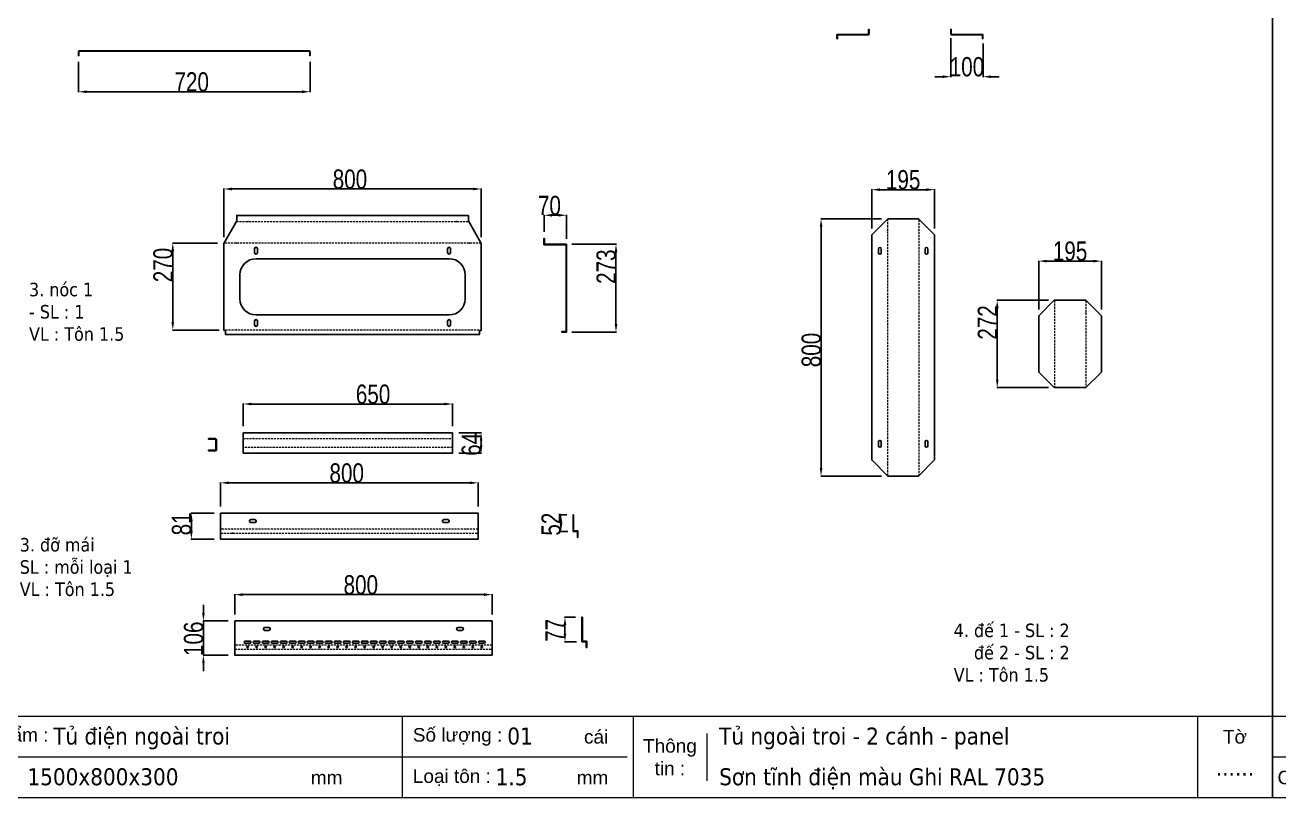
# Model space of a CAD drawing. Header units: inches. Extents: x 21 to 136330, y 8 to 58290.
# Drawn here: x 35459 to 39356, y 11482 to 13886 of the extents above; entities that cross this region are included whole.
import ezdxf
from ezdxf.enums import TextEntityAlignment as Align

# ---------------------------------------------------------------- set-up
doc = ezdxf.new("R2010")
doc.units = ezdxf.units.IN
doc.header["$MEASUREMENT"] = 0
doc.linetypes.add('HIDDEN', pattern=[9.525, 6.35, -3.175])
doc.layers.add('0 TĂNG CỨNG', color=7, linetype='Continuous', lineweight=15)
doc.layers.add('@.0.DM. NÉT ĐỨT', color=8, linetype='HIDDEN', lineweight=9)
doc.layers.add('@.0.DM. NÉT CHÍNH', color=7, linetype='Continuous')
doc.layers.add('@.DM. KÍCH THƯỚC', color=8, linetype='Continuous', transparency=0.2)
doc.layers.add('@.DM. KÍCH THƯỚC @ 1', color=8, linetype='Continuous', transparency=0.2)
doc.styles.add('ARIAL', font='arial.ttf')
doc.styles.add('Note Text (ISO)', font='tahoma.ttf')
doc.styles.add('roman', font='roman.shx', dxfattribs={"width": 0.8})
doc.styles.add('Tahoma (Input Text)', font='tahoma.ttf')
doc.dimstyles.new('Kích thước Duy Mạnh', dxfattribs={"dimtxt": 30, "dimasz": 25, "dimexe": 1.25, "dimexo": 20, "dimtad": 1, "dimdec": 1, "dimtxsty": 'roman', "dimcen": 2.5, "dimclrd": 8, "dimclre": 8, "dimclrt": 2, "dimadec": 0, "dimazin": 0, "dimtfac": 1, "dimtdec": 1, "dimtix": 1, "dimtmove": 0, "dimatfit": 3, "dimfxl": 1, "dimtfillclr": 1, "dimarcsym": 0})

# ---------------------------------------------------------------- blocks, each defined once
blk = doc.blocks.new('*D1235')
at = {"layer": '@.DM. KÍCH THƯỚC', "color": 8, "lineweight": -2, "transparency": 16777216}
for p, q in [((38121, 13283.6), (37931.7, 13283.6)), ((38121, 12483.6), (37931.7, 12483.6))]:
    blk.add_line(p, q, dxfattribs=at)
at = {"layer": '@.DM. KÍCH THƯỚC', "lineweight": -2, "transparency": 16777216}
blk.add_line((37932.9, 12508.6), (37932.9, 13258.6), dxfattribs=at)
at = {"layer": '@.DM. KÍCH THƯỚC', "transparency": 16777216}
for points in [[(37928.8, 13258.6), (37937.1, 13258.6), (37932.9, 13283.6)], [(37928.8, 12508.6), (37937.1, 12508.6), (37932.9, 12483.6)]]:
    blk.add_solid(points, dxfattribs=at)
at = {"layer": 'Defpoints', "color": 0, "transparency": 16777216}
for p in [(37932.9, 13283.6), (38141, 13283.6), (38141, 12483.6)]:
    blk.add_point(p, dxfattribs=at)
at = {"layer": '@.DM. KÍCH THƯỚC', "color": 2, "transparency": 16777216, "insert": (37872.3, 12821.9), "char_height": 60, "attachment_point": 1, "rotation": 90, "style": 'roman'}
blk.add_mtext('800', dxfattribs=at)
blk = doc.blocks.new('*D1243')
at = {"layer": '@.DM. KÍCH THƯỚC', "color": 8, "lineweight": -2, "transparency": 16777216}
for p, q in [((35625, 13771.4), (35625, 13677.5)), ((36345, 13771.4), (36345, 13677.5))]:
    blk.add_line(p, q, dxfattribs=at)
at = {"layer": '@.DM. KÍCH THƯỚC', "lineweight": -2, "transparency": 16777216}
blk.add_line((35650, 13678.7), (36320, 13678.7), dxfattribs=at)
at = {"layer": '@.DM. KÍCH THƯỚC', "transparency": 16777216}
for points in [[(35650, 13682.9), (35650, 13674.6), (35625, 13678.7)], [(36320, 13682.9), (36320, 13674.6), (36345, 13678.7)]]:
    blk.add_solid(points, dxfattribs=at)
at = {"layer": 'Defpoints', "color": 0, "transparency": 16777216}
for p in [(35625, 13791.4), (36345, 13791.4), (36345, 13678.7)]:
    blk.add_point(p, dxfattribs=at)
at = {"layer": '@.DM. KÍCH THƯỚC', "color": 2, "transparency": 16777216, "insert": (35923.3, 13739.3), "char_height": 60, "attachment_point": 1, "style": 'roman'}
blk.add_mtext('720', dxfattribs=at)
blk = doc.blocks.new('*D1249')
at = {"layer": '@.DM. KÍCH THƯỚC', "color": 8, "lineweight": -2, "transparency": 16777216}
for p, q in [((36057.3, 13208.1), (35916.9, 13208.1)), ((36061.8, 12937.7), (35916.9, 12937.7))]:
    blk.add_line(p, q, dxfattribs=at)
at = {"layer": '@.DM. KÍCH THƯỚC', "lineweight": -2, "transparency": 16777216}
blk.add_line((35918.1, 13183.1), (35918.1, 12962.7), dxfattribs=at)
at = {"layer": '@.DM. KÍCH THƯỚC', "transparency": 16777216}
for points in [[(35913.9, 13183.1), (35922.3, 13183.1), (35918.1, 13208.1)], [(35913.9, 12962.7), (35922.3, 12962.7), (35918.1, 12937.7)]]:
    blk.add_solid(points, dxfattribs=at)
at = {"layer": 'Defpoints', "color": 0, "transparency": 16777216}
for p in [(36077.3, 13208.1), (35918.1, 12937.7), (36081.8, 12937.7)]:
    blk.add_point(p, dxfattribs=at)
at = {"layer": '@.DM. KÍCH THƯỚC', "color": 2, "transparency": 16777216, "insert": (35857.5, 13086.2), "char_height": 60, "attachment_point": 1, "rotation": 90, "style": 'roman'}
blk.add_mtext('270', dxfattribs=at)
blk = doc.blocks.new('*D1250')
at = {"layer": '@.DM. KÍCH THƯỚC', "color": 8, "lineweight": -2, "transparency": 16777216}
for p, q in [((36076.8, 13226.4), (36076.8, 13377.6)), ((36876.8, 13226.4), (36876.8, 13377.6))]:
    blk.add_line(p, q, dxfattribs=at)
at = {"layer": '@.DM. KÍCH THƯỚC', "lineweight": -2, "transparency": 16777216}
blk.add_line((36101.8, 13376.3), (36851.8, 13376.3), dxfattribs=at)
at = {"layer": '@.DM. KÍCH THƯỚC', "transparency": 16777216}
for points in [[(36101.8, 13380.5), (36101.8, 13372.2), (36076.8, 13376.3)], [(36851.8, 13380.5), (36851.8, 13372.2), (36876.8, 13376.3)]]:
    blk.add_solid(points, dxfattribs=at)
at = {"layer": 'Defpoints', "color": 0, "transparency": 16777216}
for p in [(36876.8, 13376.3), (36076.8, 13206.4), (36876.8, 13206.4)]:
    blk.add_point(p, dxfattribs=at)
at = {"layer": '@.DM. KÍCH THƯỚC', "color": 2, "transparency": 16777216, "insert": (36415.1, 13436.9), "char_height": 60, "attachment_point": 1, "style": 'roman'}
blk.add_mtext('800', dxfattribs=at)
blk = doc.blocks.new('*D1251')
at = {"layer": '@.DM. KÍCH THƯỚC', "color": 8, "lineweight": -2, "transparency": 16777216}
for p, q in [((36046.8, 12368.4), (35974.5, 12368.4)), ((36046.8, 12287.1), (35974.5, 12287.1))]:
    blk.add_line(p, q, dxfattribs=at)
at = {"layer": '@.DM. KÍCH THƯỚC', "lineweight": -2, "transparency": 16777216}
blk.add_line((35975.8, 12312.1), (35975.8, 12343.4), dxfattribs=at)
at = {"layer": '@.DM. KÍCH THƯỚC', "transparency": 16777216}
for points in [[(35971.6, 12343.4), (35979.9, 12343.4), (35975.8, 12368.4)], [(35971.6, 12312.1), (35979.9, 12312.1), (35975.8, 12287.1)]]:
    blk.add_solid(points, dxfattribs=at)
at = {"layer": 'Defpoints', "color": 0, "transparency": 16777216}
for p in [(35975.8, 12368.4), (36066.8, 12368.4), (36066.8, 12287.1)]:
    blk.add_point(p, dxfattribs=at)
at = {"layer": '@.DM. KÍCH THƯỚC', "color": 2, "transparency": 16777216, "insert": (35915.1, 12299.1), "char_height": 60, "attachment_point": 1, "rotation": 90, "style": 'roman'}
blk.add_mtext('81', dxfattribs=at)
blk = doc.blocks.new('*D1252')
at = {"layer": '@.DM. KÍCH THƯỚC', "color": 8, "lineweight": -2, "transparency": 16777216}
for p, q in [((36066.8, 12388.4), (36066.8, 12463.6)), ((36866.8, 12388.4), (36866.8, 12463.6))]:
    blk.add_line(p, q, dxfattribs=at)
at = {"layer": '@.DM. KÍCH THƯỚC', "lineweight": -2, "transparency": 16777216}
blk.add_line((36091.8, 12462.4), (36841.8, 12462.4), dxfattribs=at)
at = {"layer": '@.DM. KÍCH THƯỚC', "transparency": 16777216}
for points in [[(36091.8, 12466.5), (36091.8, 12458.2), (36066.8, 12462.4)], [(36841.8, 12466.5), (36841.8, 12458.2), (36866.8, 12462.4)]]:
    blk.add_solid(points, dxfattribs=at)
at = {"layer": 'Defpoints', "color": 0, "transparency": 16777216}
for p in [(36866.8, 12462.4), (36066.8, 12368.4), (36866.8, 12368.4)]:
    blk.add_point(p, dxfattribs=at)
at = {"layer": '@.DM. KÍCH THƯỚC', "color": 2, "transparency": 16777216, "insert": (36405.1, 12523), "char_height": 60, "attachment_point": 1, "style": 'roman'}
blk.add_mtext('800', dxfattribs=at)
blk = doc.blocks.new('*D1253')
at = {"layer": '@.DM. KÍCH THƯỚC', "color": 8, "lineweight": -2, "transparency": 16777216}
for p, q in [((36110.6, 12053), (36110.6, 12115.8)), ((36910.6, 12053), (36910.6, 12115.8))]:
    blk.add_line(p, q, dxfattribs=at)
at = {"layer": '@.DM. KÍCH THƯỚC', "lineweight": -2, "transparency": 16777216}
blk.add_line((36135.6, 12114.6), (36885.6, 12114.6), dxfattribs=at)
at = {"layer": '@.DM. KÍCH THƯỚC', "transparency": 16777216}
for points in [[(36135.6, 12118.8), (36135.6, 12110.4), (36110.6, 12114.6)], [(36885.6, 12118.8), (36885.6, 12110.4), (36910.6, 12114.6)]]:
    blk.add_solid(points, dxfattribs=at)
at = {"layer": 'Defpoints', "color": 0, "transparency": 16777216}
for p in [(36910.6, 12114.6), (36110.6, 12033), (36910.6, 12033)]:
    blk.add_point(p, dxfattribs=at)
at = {"layer": '@.DM. KÍCH THƯỚC', "color": 2, "transparency": 16777216, "insert": (36448.9, 12175.2), "char_height": 60, "attachment_point": 1, "style": 'roman'}
blk.add_mtext('800', dxfattribs=at)
blk = doc.blocks.new('*D1254')
at = {"layer": '@.DM. KÍCH THƯỚC', "lineweight": -2, "transparency": 16777216}
for p, q in [((36013.3, 12058), (36013.3, 12083)), ((36013.3, 12033), (36013.3, 12008)), ((36013.3, 11951.8), (36013.3, 12008)), ((36013.3, 11926.8), (36013.3, 11951.8)), ((36013.3, 11901.8), (36013.3, 11876.8))]:
    blk.add_line(p, q, dxfattribs=at)
at = {"layer": '@.DM. KÍCH THƯỚC', "color": 8, "lineweight": -2, "transparency": 16777216}
for p, q in [((36090.6, 12033), (36012, 12033)), ((36090.6, 11926.8), (36012, 11926.8))]:
    blk.add_line(p, q, dxfattribs=at)
at = {"layer": '@.DM. KÍCH THƯỚC', "transparency": 16777216}
for points in [[(36009.1, 12058), (36017.4, 12058), (36013.3, 12033)], [(36009.1, 11901.8), (36017.4, 11901.8), (36013.3, 11926.8)]]:
    blk.add_solid(points, dxfattribs=at)
at = {"layer": 'Defpoints', "color": 0, "transparency": 16777216}
for p in [(36013.3, 12033), (36110.6, 12033), (36110.6, 11926.8)]:
    blk.add_point(p, dxfattribs=at)
at = {"layer": '@.DM. KÍCH THƯỚC', "color": 2, "transparency": 16777216, "insert": (35952.6, 11923.9), "char_height": 60, "attachment_point": 1, "rotation": 90, "style": 'roman'}
blk.add_mtext('106', dxfattribs=at)
blk = doc.blocks.new('*D1255')
at = {"layer": '@.DM. KÍCH THƯỚC', "color": 8, "lineweight": -2, "transparency": 16777216}
for p, q in [((37169.5, 12044.9), (37135.7, 12044.9)), ((37172.5, 11968.4), (37135.7, 11968.4))]:
    blk.add_line(p, q, dxfattribs=at)
at = {"layer": '@.DM. KÍCH THƯỚC', "lineweight": -2, "transparency": 16777216}
blk.add_line((37137, 11993.4), (37137, 12019.9), dxfattribs=at)
at = {"layer": '@.DM. KÍCH THƯỚC', "transparency": 16777216}
for points in [[(37132.8, 12019.9), (37141.1, 12019.9), (37137, 12044.9)], [(37132.8, 11993.4), (37141.1, 11993.4), (37137, 11968.4)]]:
    blk.add_solid(points, dxfattribs=at)
at = {"layer": 'Defpoints', "color": 0, "transparency": 16777216}
for p in [(37137, 12044.9), (37189.5, 12044.9), (37192.5, 11968.4)]:
    blk.add_point(p, dxfattribs=at)
at = {"layer": '@.DM. KÍCH THƯỚC', "color": 2, "transparency": 16777216, "insert": (37076.3, 11967.8), "char_height": 60, "attachment_point": 1, "rotation": 90, "style": 'roman'}
blk.add_mtext('77', dxfattribs=at)
blk = doc.blocks.new('*D1256')
at = {"layer": '@.DM. KÍCH THƯỚC', "color": 8, "lineweight": -2, "transparency": 16777216}
for p, q in [((37142.4, 12362.7), (37123.3, 12362.7)), ((37145.4, 12311.2), (37123.3, 12311.2))]:
    blk.add_line(p, q, dxfattribs=at)
at = {"layer": '@.DM. KÍCH THƯỚC', "lineweight": -2, "transparency": 16777216}
blk.add_line((37124.5, 12336.2), (37124.5, 12337.7), dxfattribs=at)
at = {"layer": '@.DM. KÍCH THƯỚC', "transparency": 16777216}
for points in [[(37120.4, 12337.7), (37128.7, 12337.7), (37124.5, 12362.7)], [(37120.4, 12336.2), (37128.7, 12336.2), (37124.5, 12311.2)]]:
    blk.add_solid(points, dxfattribs=at)
at = {"layer": 'Defpoints', "color": 0, "transparency": 16777216}
for p in [(37124.5, 12362.7), (37162.4, 12362.7), (37165.4, 12311.2)]:
    blk.add_point(p, dxfattribs=at)
at = {"layer": '@.DM. KÍCH THƯỚC', "color": 2, "transparency": 16777216, "insert": (37063.9, 12298.1), "char_height": 60, "attachment_point": 1, "rotation": 90, "style": 'roman'}
blk.add_mtext('52', dxfattribs=at)
blk = doc.blocks.new('*D1275')
at = {"layer": '@.DM. KÍCH THƯỚC', "color": 8, "lineweight": -2, "transparency": 16777216}
for p, q in [((38639.7, 13030.1), (38479.2, 13030.1)), ((38639.7, 12758.5), (38479.2, 12758.5))]:
    blk.add_line(p, q, dxfattribs=at)
at = {"layer": '@.DM. KÍCH THƯỚC', "lineweight": -2, "transparency": 16777216}
blk.add_line((38480.4, 13005.1), (38480.4, 12783.5), dxfattribs=at)
at = {"layer": '@.DM. KÍCH THƯỚC', "transparency": 16777216}
for points in [[(38476.3, 13005.1), (38484.6, 13005.1), (38480.4, 13030.1)], [(38476.3, 12783.5), (38484.6, 12783.5), (38480.4, 12758.5)]]:
    blk.add_solid(points, dxfattribs=at)
at = {"layer": 'Defpoints', "color": 0, "transparency": 16777216}
for p in [(38659.7, 13030.1), (38480.4, 12758.5), (38659.7, 12758.5)]:
    blk.add_point(p, dxfattribs=at)
at = {"layer": '@.DM. KÍCH THƯỚC', "color": 2, "transparency": 16777216, "insert": (38419.8, 12907.6), "char_height": 60, "attachment_point": 1, "rotation": 90, "style": 'roman'}
blk.add_mtext('272', dxfattribs=at)
blk = doc.blocks.new('*D1277')
at = {"layer": '@.DM. KÍCH THƯỚC', "color": 8, "lineweight": -2, "transparency": 16777216}
for p, q in [((38090.6, 13253.5), (38090.6, 13375.4)), ((38285.4, 13253.6), (38285.4, 13375.4))]:
    blk.add_line(p, q, dxfattribs=at)
at = {"layer": '@.DM. KÍCH THƯỚC', "lineweight": -2, "transparency": 16777216}
blk.add_line((38260.4, 13374.1), (38115.6, 13374.1), dxfattribs=at)
at = {"layer": '@.DM. KÍCH THƯỚC', "transparency": 16777216}
for points in [[(38115.6, 13378.3), (38115.6, 13370), (38090.6, 13374.1)], [(38260.4, 13378.3), (38260.4, 13370), (38285.4, 13374.1)]]:
    blk.add_solid(points, dxfattribs=at)
at = {"layer": 'Defpoints', "color": 0, "transparency": 16777216}
for p in [(38090.6, 13374.1), (38090.6, 13233.5), (38285.4, 13233.6)]:
    blk.add_point(p, dxfattribs=at)
at = {"layer": '@.DM. KÍCH THƯỚC', "color": 2, "transparency": 16777216, "insert": (38188, 13404.7), "char_height": 60, "attachment_point": 5, "style": 'roman'}
blk.add_mtext('195', dxfattribs=at)
blk = doc.blocks.new('*D1278')
at = {"layer": '@.DM. KÍCH THƯỚC', "color": 8, "lineweight": -2, "transparency": 16777216}
for p, q in [((38609.3, 13001.8), (38609.3, 13153.2)), ((38804.2, 13001.8), (38804.2, 13153.2))]:
    blk.add_line(p, q, dxfattribs=at)
at = {"layer": '@.DM. KÍCH THƯỚC', "lineweight": -2, "transparency": 16777216}
blk.add_line((38634.3, 13152), (38779.2, 13152), dxfattribs=at)
at = {"layer": '@.DM. KÍCH THƯỚC', "transparency": 16777216}
for points in [[(38634.3, 13156.1), (38634.3, 13147.8), (38609.3, 13152)], [(38779.2, 13156.1), (38779.2, 13147.8), (38804.2, 13152)]]:
    blk.add_solid(points, dxfattribs=at)
at = {"layer": 'Defpoints', "color": 0, "transparency": 16777216}
for p in [(38804.2, 13152), (38609.3, 12981.8), (38804.2, 12981.8)]:
    blk.add_point(p, dxfattribs=at)
at = {"layer": '@.DM. KÍCH THƯỚC', "color": 2, "transparency": 16777216, "insert": (38706.8, 13182.6), "char_height": 60, "attachment_point": 5, "style": 'roman'}
blk.add_mtext('195', dxfattribs=at)
blk = doc.blocks.new('*D1282')
at = {"layer": '@.DM. KÍCH THƯỚC', "color": 8, "lineweight": -2, "transparency": 16777216}
for p, q in [((38336.2, 13845.6), (38336.2, 13724.2)), ((38436.2, 13828.8), (38436.2, 13724.2))]:
    blk.add_line(p, q, dxfattribs=at)
at = {"layer": '@.DM. KÍCH THƯỚC', "lineweight": -2, "transparency": 16777216}
for p, q in [((38311.2, 13725.5), (38286.2, 13725.5)), ((38461.2, 13725.5), (38486.2, 13725.5))]:
    blk.add_line(p, q, dxfattribs=at)
at = {"layer": '@.DM. KÍCH THƯỚC', "transparency": 16777216}
for points in [[(38311.2, 13729.6), (38311.2, 13721.3), (38336.2, 13725.5)], [(38461.2, 13729.6), (38461.2, 13721.3), (38436.2, 13725.5)]]:
    blk.add_solid(points, dxfattribs=at)
at = {"layer": 'Defpoints', "color": 0, "transparency": 16777216}
for p in [(38336.2, 13865.6), (38436.2, 13848.8), (38436.2, 13725.5)]:
    blk.add_point(p, dxfattribs=at)
at = {"layer": '@.DM. KÍCH THƯỚC', "color": 2, "transparency": 16777216, "insert": (38386.2, 13756.1), "char_height": 60, "attachment_point": 5, "style": 'roman'}
blk.add_mtext('100', dxfattribs=at)
blk = doc.blocks.new('*U363')
at = {"layer": '@.0.DM. NÉT CHÍNH', "color": 2}
blk.add_lwpolyline([(-7.5, 10.2), (7.5, 10.2, -1), (7.5, 4.2), (-7.5, 4.2, -1)], format="xyb", close=True, dxfattribs=at)
blk.add_circle((0, -7.7), 2.5, dxfattribs=at)
blk = doc.blocks.new('*U364')
at = {"layer": '@.0.DM. NÉT CHÍNH', "color": 0, "linetype": 'ByBlock', "lineweight": -2, "transparency": 16777216}
for p in [(0, 0), (28, 0), (56, 0), (84, 0), (112, 0), (140, 0), (168, 0), (196, 0), (224, 0), (252, 0), (280, 0), (308, 0), (336, 0), (364, 0), (392, 0), (420, 0), (448, 0), (476, 0), (504, 0), (532, 0), (560, 0), (588, 0), (616, 0), (644, 0), (672, 0), (700, 0), (728, 0)]:
    blk.add_blockref('*U363', p, dxfattribs=at)
blk = doc.blocks.new('*D1286')
at = {"layer": '@.DM. KÍCH THƯỚC', "color": 8, "lineweight": -2, "transparency": 16777216}
for p, q in [((37158.8, 13204.3), (37296.8, 13204.3)), ((37158.8, 12931.3), (37296.8, 12931.3))]:
    blk.add_line(p, q, dxfattribs=at)
at = {"layer": '@.DM. KÍCH THƯỚC', "lineweight": -2, "transparency": 16777216}
blk.add_line((37295.5, 13179.3), (37295.5, 12956.3), dxfattribs=at)
at = {"layer": '@.DM. KÍCH THƯỚC', "transparency": 16777216}
for points in [[(37291.4, 13179.3), (37299.7, 13179.3), (37295.5, 13204.3)], [(37291.4, 12956.3), (37299.7, 12956.3), (37295.5, 12931.3)]]:
    blk.add_solid(points, dxfattribs=at)
at = {"layer": 'Defpoints', "color": 0, "transparency": 16777216}
for p in [(37138.8, 13204.3), (37138.8, 12931.3), (37295.5, 12931.3)]:
    blk.add_point(p, dxfattribs=at)
at = {"layer": '@.DM. KÍCH THƯỚC', "color": 2, "transparency": 16777216, "insert": (37234.9, 13081.1), "char_height": 60, "attachment_point": 1, "rotation": 90, "style": 'roman'}
blk.add_mtext('273', dxfattribs=at)
blk = doc.blocks.new('*D1287')
at = {"layer": '@.DM. KÍCH THƯỚC', "color": 8, "lineweight": -2, "transparency": 16777216}
for p, q in [((37071.8, 13242.8), (37071.8, 13295.8)), ((37141.8, 13221.3), (37141.8, 13295.8))]:
    blk.add_line(p, q, dxfattribs=at)
at = {"layer": '@.DM. KÍCH THƯỚC', "lineweight": -2, "transparency": 16777216}
blk.add_line((37116.8, 13294.5), (37096.8, 13294.5), dxfattribs=at)
at = {"layer": '@.DM. KÍCH THƯỚC', "transparency": 16777216}
for points in [[(37096.8, 13298.7), (37096.8, 13290.4), (37071.8, 13294.5)], [(37116.8, 13298.7), (37116.8, 13290.4), (37141.8, 13294.5)]]:
    blk.add_solid(points, dxfattribs=at)
at = {"layer": 'Defpoints', "color": 0, "transparency": 16777216}
for p in [(37071.8, 13294.5), (37071.8, 13222.8), (37141.8, 13201.3)]:
    blk.add_point(p, dxfattribs=at)
at = {"layer": '@.DM. KÍCH THƯỚC', "color": 2, "transparency": 16777216, "insert": (37052.9, 13355.2), "char_height": 60, "attachment_point": 1, "style": 'roman'}
blk.add_mtext('70', dxfattribs=at)
blk = doc.blocks.new('*D1291')
at = {"layer": '@.DM. KÍCH THƯỚC', "color": 8, "lineweight": -2, "transparency": 16777216}
for p, q in [((36807.2, 12618.3), (36877.6, 12618.3)), ((36807.2, 12554.5), (36877.6, 12554.5))]:
    blk.add_line(p, q, dxfattribs=at)
at = {"layer": '@.DM. KÍCH THƯỚC', "lineweight": -2, "transparency": 16777216}
blk.add_line((36876.4, 12593.3), (36876.4, 12579.5), dxfattribs=at)
at = {"layer": '@.DM. KÍCH THƯỚC', "transparency": 16777216}
for points in [[(36872.2, 12593.3), (36880.5, 12593.3), (36876.4, 12618.3)], [(36872.2, 12579.5), (36880.5, 12579.5), (36876.4, 12554.5)]]:
    blk.add_solid(points, dxfattribs=at)
at = {"layer": 'Defpoints', "color": 0, "transparency": 16777216}
for p in [(36787.2, 12618.3), (36787.2, 12554.5), (36876.4, 12554.5)]:
    blk.add_point(p, dxfattribs=at)
at = {"layer": '@.DM. KÍCH THƯỚC', "color": 2, "transparency": 16777216, "insert": (36815.7, 12546.4), "char_height": 60, "attachment_point": 1, "rotation": 90, "style": 'roman'}
blk.add_mtext('64', dxfattribs=at)
blk = doc.blocks.new('*D1292')
at = {"layer": '@.DM. KÍCH THƯỚC', "color": 8, "lineweight": -2, "transparency": 16777216}
for p, q in [((36137.2, 12638.3), (36137.2, 12708.8)), ((36787.2, 12638.3), (36787.2, 12708.8))]:
    blk.add_line(p, q, dxfattribs=at)
at = {"layer": '@.DM. KÍCH THƯỚC', "lineweight": -2, "transparency": 16777216}
blk.add_line((36162.2, 12707.5), (36762.2, 12707.5), dxfattribs=at)
at = {"layer": '@.DM. KÍCH THƯỚC', "transparency": 16777216}
for points in [[(36162.2, 12711.7), (36162.2, 12703.4), (36137.2, 12707.5)], [(36762.2, 12711.7), (36762.2, 12703.4), (36787.2, 12707.5)]]:
    blk.add_solid(points, dxfattribs=at)
at = {"layer": 'Defpoints', "color": 0, "transparency": 16777216}
for p in [(36787.2, 12707.5), (36137.2, 12618.3), (36787.2, 12618.3)]:
    blk.add_point(p, dxfattribs=at)
at = {"layer": '@.DM. KÍCH THƯỚC', "color": 2, "transparency": 16777216, "insert": (36487, 12768.1), "char_height": 60, "attachment_point": 1, "style": 'roman'}
blk.add_mtext('650', dxfattribs=at)
blk = doc.blocks.new('KHUNG KT1')
at = {"color": 7}
for p, q in [((7128, -4752), (0, -4752)), ((4052.8, -4752), (4052.8, -5040)), ((4868.8, -4752), (4868.8, -5040)), ((6864, -4752), (6864, -5040)), ((5128.7, -4812), (5128.7, -4980)), ((4848, -4896), (0, -4896))]:
    blk.add_line(p, q, dxfattribs=at)
blk.add_lwpolyline([(0, 0), (7128, 0), (7128, -5040), (0, -5040)], close=True, dxfattribs=at)
at = {"color": 2, "char_height": 48, "style": 'ARIAL'}
for s, insert, width, attachment_point in [('  Tên sản phẩm :', (2299.1, -4824), 2202.321, 4), ('  Số lượng :', (4052.8, -4824), 2202.321, 4), ('cái', (4695, -4824), 2202.321, 4), ('Thông\\Ptin :', (4998.8, -4896), 259.945, 5), ('Tờ', (6996, -4824), 264, 5), ('CNC:', (18.2, -4968), 2202.321, 4), ('mm', (3729.5, -4968), 2202.321, 4), ('  Loại tôn :', (4052.8, -4968), 2202.321, 4), ('mm', (4669.3, -4968), 2202.321, 4)]:
    blk.add_mtext(s, dxfattribs=dict(at, insert=insert, width=width, attachment_point=attachment_point))
at = {"color": 1, "style": 'Tahoma (Input Text)', "flags": 8}
for tag, p in [('#03', (1514.7, -4846.3)), ('#01', (328.9, -4851.1)), ('#05', (2819, -4851.1)), ('#07', (4424, -4851.1)), ('#09', (5172.9, -4851.1)), ('#02', (189.8, -4995.1)), ('#04', (1755.3, -4995.1)), ('#06', (2727.8, -4995.1)), ('#08', (4382.7, -4995.1)), ('#10', (5172.9, -4995.1))]:
    blk.add_attdef(tag, p, '', height=60, dxfattribs=at)
blk.add_attdef('#11', text='', height=60, dxfattribs=at).set_placement((6996, -4961.6), align=Align.CENTER)
at = {"layer": '0 TĂNG CỨNG', "color": 1, "style": 'ARIAL'}
blk.add_attdef('#12', (852.8, -4987.6), '', height=60, dxfattribs=at)

msp = doc.modelspace()

# ---------------------------------------------------------------- linework, layer by layer
at = {"layer": '@.0.DM. NÉT CHÍNH'}
for p, q in [((38003.4586, 13857.0996), (38003.4586, 13857.1703)), ((38414.6561, 13857.0996), (38414.6561, 13857.1703)), ((35625.0154, 13806.4243), (36345.0154, 13806.4243)), ((36345.0154, 13804.9243), (35625.0154, 13804.9243)), ((36081.7675, 12936.4734), (36081.7675, 12937.705)), ((36871.7675, 12936.4734), (36871.7675, 12937.705))]:
    msp.add_line(p, q, dxfattribs=at)
at = {"layer": '@.0.DM. NÉT CHÍNH', "color": 1}
for p, q in [((36154.3866, 13275.5263), (36152.8866, 13275.5263)), ((36801.6697, 13275.5263), (36800.1697, 13275.5263)), ((38139.3412, 13247.7896), (38139.3412, 13246.2896)), ((38236.7342, 13246.7635), (38236.7342, 13245.2635)), ((36116.1064, 13208.1334), (36114.6064, 13208.1334)), ((36839.9729, 13208.1334), (36838.4729, 13208.1334)), ((38658.0345, 13009.7425), (38658.0345, 13008.2425)), ((38755.4274, 12991.7366), (38755.4274, 12990.2366)), ((36115.8313, 12937.7405), (36114.3313, 12937.7405)), ((36840.2089, 12937.7405), (36838.7089, 12937.7405)), ((38755.4274, 12797.2689), (38755.4274, 12795.7689)), ((38658.0345, 12780.6618), (38658.0345, 12779.1618)), ((36166.9235, 12600.1069), (36168.4235, 12600.1069)), ((36757.5129, 12600.1069), (36756.0129, 12600.1069)), ((36166.6111, 12572.7139), (36168.1111, 12572.7139)), ((36757.8254, 12572.7139), (36756.3254, 12572.7139)), ((38139.3412, 12523.8922), (38139.3412, 12522.3922)), ((38236.7342, 12522.7593), (38236.7342, 12521.2593)), ((36104.7585, 12318.165), (36103.2585, 12318.165)), ((36830.2514, 12318.165), (36828.7514, 12318.165)), ((36104.2513, 12305.7721), (36102.7513, 12305.7721)), ((36829.9124, 12305.7721), (36828.4124, 12305.7721)), ((36148.5472, 11957.8419), (36147.0472, 11957.8419)), ((36149.6128, 11945.4489), (36148.1128, 11945.4489)), ((36873.4999, 11945.4489), (36871.9999, 11945.4489)), ((36875.8897, 11957.8419), (36874.3897, 11957.8419))]:
    msp.add_line(p, q, dxfattribs=at)
at = {"layer": '@.0.DM. NÉT CHÍNH'}
for points in [[(37981.9586, 13854.0996, -0.414213562), (37984.9586, 13857.0996), (38078.9586, 13857.0996, 0.414213562), (38080.4586, 13858.5996), (38080.4586, 13872.5996), (38081.9586, 13872.5996), (38081.9586, 13858.5996, -0.414213562), (38078.9586, 13855.5996), (37984.9586, 13855.5996, 0.414213562), (37983.4586, 13854.0996), (37983.4586, 13843.5996), (37981.9586, 13843.5996), (37981.9586, 13854.0996), (37981.9586, 13854.1703), (37981.9595, 13854.1703)], [(38436.1561, 13854.0996, 0.414213562), (38433.1561, 13857.0996), (38339.1561, 13857.0996, -0.414213562), (38337.6561, 13858.5996), (38337.6561, 13872.5996), (38336.1561, 13872.5996), (38336.1561, 13858.5996, 0.414213562), (38339.1561, 13855.5996), (38433.1561, 13855.5996, -0.414213562), (38434.6561, 13854.0996), (38434.6561, 13843.5996), (38436.1561, 13843.5996), (38436.1561, 13854.0996), (38436.1561, 13854.1703), (38436.1553, 13854.1703)]]:
    msp.add_lwpolyline(points, format="xyb", dxfattribs=at)
for points in [[(35626.5154, 13803.4243), (35626.5154, 13791.4243), (35625.0154, 13791.4243), (35625.0154, 13803.4243)], [(36343.5154, 13803.4243), (36343.5154, 13791.4243), (36345.0154, 13791.4243), (36345.0154, 13803.4243)]]:
    msp.add_lwpolyline(points, dxfattribs=at)
for points in [[(36836.7675, 13276.8299), (36876.7675, 13206.8299), (36876.7675, 12936.437), (36871.7675, 12936.437), (36871.7675, 12924.044), (36081.7675, 12924.044), (36081.7675, 12936.437), (36076.7675, 12936.437), (36076.7675, 13206.8299), (36116.7675, 13276.8299), (36116.7675, 13294.2228), (36836.7675, 13294.2228)], [(38285.4306, 12533.6001), (38235.4306, 12483.6001), (38140.7155, 12483.6001), (38090.6448, 12533.6708), (38090.6448, 13233.5294), (38140.7155, 13283.6001), (38235.4306, 13283.6001), (38285.4306, 13233.6001)], [(37141.7547, 13204.2647), (37073.2547, 13204.2647), (37073.2547, 13222.7647), (37071.7547, 13222.7647), (37071.7547, 13202.7647), (37140.2547, 13202.7647), (37140.2547, 12932.7647), (37126.7547, 12932.7647), (37126.7547, 12931.2647), (37141.7547, 12931.2647)], [(38755.8238, 13030.1265), (38804.1238, 12981.8265), (38804.1238, 12806.8265), (38755.8238, 12758.5265), (38657.7087, 12758.5265), (38609.338, 12806.8972), (38609.338, 12981.7558), (38657.7087, 13030.1265)], [(36137.2182, 12618.3033), (36137.2182, 12554.5175), (36787.2182, 12554.5175), (36787.2182, 12618.3033)], [(36066.8276, 12368.3615), (36866.8276, 12368.3615), (36866.8276, 12287.0756), (36066.8276, 12287.0756)], [(37175.8761, 12311.1592), (37162.3761, 12311.1592), (37162.3761, 12362.6592), (37163.8761, 12362.6592), (37163.8761, 12312.6592), (37177.3761, 12312.6592), (37177.3761, 12292.6592), (37175.8761, 12292.6592)], [(37202.9899, 11949.8852), (37202.9899, 11968.3852), (37189.4899, 11968.3852), (37189.4899, 12044.8852), (37190.9899, 12044.8852), (37190.9899, 11969.8852), (37204.4899, 11969.8852), (37204.4899, 11949.8852)], [(36110.6338, 12033.0383), (36910.6338, 12033.0383), (36910.6338, 11926.7525), (36110.6338, 11926.7525)]]:
    msp.add_lwpolyline(points, close=True, dxfattribs=at)
at = {"layer": '@.0.DM. NÉT CHÍNH', "color": 2}
for points in [[(36172.2675, 13178.437), (36172.2675, 13190.437, -1), (36181.2675, 13190.437), (36181.2675, 13178.437, -1)], [(36781.2675, 13190.437), (36781.2675, 13178.437, -1), (36772.2675, 13178.437), (36772.2675, 13190.437, -1)], [(38120.1448, 13183.6001), (38120.1448, 13177.6001, -1), (38111.1448, 13177.6001), (38111.1448, 13183.6001), (38111.1448, 13189.6001, -1), (38120.1448, 13189.6001)], [(38264.9306, 13177.6001, -1), (38255.9306, 13177.6001), (38255.9306, 13183.6001), (38255.9306, 13189.6001, -1), (38264.9306, 13189.6001), (38264.9306, 13183.6001)], [(36826.7675, 13109.437), (36826.7675, 13034.437, -0.414213562), (36776.7675, 12984.437), (36176.7675, 12984.437, -0.414213562), (36126.7675, 13034.437), (36126.7675, 13109.437, -0.414213562), (36176.7675, 13159.437), (36776.7675, 13159.437, -0.414213562)], [(36181.2675, 12965.437), (36181.2675, 12953.437, -1), (36172.2675, 12953.437), (36172.2675, 12965.437, -1)], [(36772.2675, 12953.437), (36772.2675, 12965.437, -1), (36781.2675, 12965.437), (36781.2675, 12953.437, -1)], [(38120.1448, 12583.6001), (38120.1448, 12577.6001, -1), (38111.1448, 12577.6001), (38111.1448, 12583.6001), (38111.1448, 12589.6001, -1), (38120.1448, 12589.6001)], [(38264.9306, 12577.6001, -1), (38255.9306, 12577.6001), (38255.9306, 12583.6001), (38255.9306, 12589.6001, -1), (38264.9306, 12589.6001), (38264.9306, 12583.6001)], [(36172.8276, 12338.8615), (36160.8276, 12338.8615, -1), (36160.8276, 12347.8615), (36172.8276, 12347.8615, -1)], [(36772.8276, 12338.8615), (36760.8276, 12338.8615, -1), (36760.8276, 12347.8615), (36772.8276, 12347.8615, -1)], [(36216.6338, 12003.5383), (36204.6338, 12003.5383, -1), (36204.6338, 12012.5383), (36216.6338, 12012.5383, -1)], [(36816.6338, 12003.5383), (36804.6338, 12003.5383, -1), (36804.6338, 12012.5383), (36816.6338, 12012.5383, -1)]]:
    msp.add_lwpolyline(points, format="xyb", close=True, dxfattribs=at)
at = {"layer": '@.0.DM. NÉT CHÍNH'}
msp.add_lwpolyline([(36029.573, 12599.7932), (36029.573, 12597.9182), (36050.198, 12597.9182, -0.414213562), (36052.073, 12596.0432), (36052.073, 12566.0432, -0.414213562), (36050.198, 12564.1682), (36029.573, 12564.1682), (36029.573, 12562.2932), (36050.198, 12562.2932, 0.414213562), (36053.948, 12566.0432), (36053.948, 12596.0432, 0.414213562), (36050.198, 12599.7932)], format="xyb", close=True, dxfattribs=at)
for centre, start, end in [((37984.9586, 13854.1703), 90, 180), ((38433.1561, 13854.1703), 0, 90)]:
    msp.add_arc(centre, 3, start, end, dxfattribs=at)
for points in [[(37984.5863, 13857.0759), (37984.7078, 13857.1382), (37984.8332, 13857.1703), (37984.9586, 13857.1703), (38003.4586, 13857.1703), (38021.9586, 13857.1703), (38040.4586, 13857.1703), (38040.9586, 13857.1703), (38041.4586, 13857.1703), (38041.9586, 13857.1703), (38042.9586, 13857.1703), (38043.9586, 13857.1703), (38044.9586, 13857.1703)], [(38433.5284, 13857.0759), (38433.4069, 13857.1382), (38433.2815, 13857.1703), (38433.1561, 13857.1703), (38414.6561, 13857.1703), (38396.1561, 13857.1703), (38377.6561, 13857.1703), (38377.1561, 13857.1703), (38376.6561, 13857.1703), (38376.1561, 13857.1703), (38375.1561, 13857.1703), (38374.1561, 13857.1703), (38373.1561, 13857.1703)]]:
    msp.add_open_spline(points, degree=3, knots=[0, 0, 0, 0, 0.250871339, 0.250871339, 0.250871339, 1.250871339, 1.250871339, 1.250871339, 2.250871339, 2.250871339, 2.250871339, 3.250871339, 3.250871339, 3.250871339, 3.250871339], dxfattribs=at)
at = {"layer": '@.0.DM. NÉT ĐỨT'}
for p, q in [((36115.9103, 13275.5263), (36837.6246, 13275.5263)), ((38139.3412, 13282.3754), (38139.3412, 12484.8248)), ((38236.7342, 13280.6001), (38236.7342, 12486.6001)), ((36876.2654, 13208.1334), (36077.2696, 13208.1334)), ((38658.0345, 13029.4411), (38658.0345, 12759.2118)), ((38755.4274, 13028.8265), (38755.4274, 12759.8265)), ((36081.7675, 12937.7405), (36871.7675, 12937.7405)), ((36137.2182, 12600.1069), (36787.2182, 12600.1069)), ((36787.2182, 12572.7139), (36137.2182, 12572.7139)), ((36866.8276, 12318.165), (36066.8276, 12318.165)), ((36066.8276, 12305.7721), (36866.8276, 12305.7721)), ((36910.6338, 11957.8419), (36110.6338, 11957.8419)), ((36110.6338, 11945.4489), (36910.6338, 11945.4489))]:
    msp.add_line(p, q, dxfattribs=at)

# ---------------------------------------------------------------- block references
at = {"layer": '0 TĂNG CỨNG', "color": 1}
ref = msp.add_blockref('KHUNG KT1', (33067.756, 15914.0381), dxfattribs=dict(at, xscale=0.8792977987369557, yscale=0.8792977987369557, zscale=0.8792977987369557))
ref.add_attrib('#05', 'Tủ điện ngoài troi', (35546.5045, 11648.5113), dxfattribs={"layer": '0', "color": 1, "height": 52.757868, "style": 'Tahoma (Input Text)'})
ref.add_attrib('#06', '1500x800x300', (35466.3416, 11521.8924), dxfattribs={"layer": '0', "color": 1, "height": 52.757868, "style": 'Tahoma (Input Text)'})
ref.add_attrib('#07', '01', (36957.7825, 11648.5113), dxfattribs={"layer": '0', "color": 1, "height": 52.75787, "style": 'Tahoma (Input Text)'})
ref.add_attrib('#08', '1.5', (36921.4139, 11521.8924), dxfattribs={"layer": '0', "color": 1, "height": 52.75787, "style": 'Tahoma (Input Text)'})
ref.add_attrib('#10', 'Sơn tĩnh điện màu Ghi RAL 7035', (37616.2755, 11521.8924), dxfattribs={"layer": '0', "color": 1, "height": 52.757868, "style": 'Tahoma (Input Text)'})
ref.add_attrib('#09', 'Tủ ngoài troi - 2 cánh - panel', (37616.2755, 11648.5113), dxfattribs={"layer": '0', "color": 1, "height": 52.757868, "style": 'Tahoma (Input Text)'})
ref.add_attrib('#11', '......', dxfattribs={"layer": '0', "color": 1, "height": 52.75787, "style": 'Tahoma (Input Text)'}).set_placement((39219.3091, 11551.2836), align=Align.CENTER)
at = {"layer": '0 TĂNG CỨNG', "color": 1, "xscale": 0.8792977987369557, "yscale": 0.8792977987369557, "zscale": 0.8792977987369557}
msp.add_blockref('KHUNG KT1', (39335.3907, 15914.0381), dxfattribs=at)
at = {"layer": '@.0.DM. NÉT CHÍNH'}
msp.add_blockref('*U364', (36150.6338, 11959.3419), dxfattribs=at)

# ---------------------------------------------------------------- texts
at = {"layer": '@.0.DM. NÉT CHÍNH', "color": 2, "char_height": 41.999999, "width": 551.411705, "attachment_point": 1, "line_spacing_factor": 0.987884, "style": 'Note Text (ISO)'}
for s, insert in [('3. nóc 1 \\P- SL : 1\\PVL : Tôn 1.5', (35471.3124, 13084.6247)), ('3. đỡ mái \\PSL : mỗi loại 1\\PVL : Tôn 1.5', (35442.4808, 12290.8571)), ('\\fTahoma|b0|i0;4. đế 1 - SL : 2\\P\\fTahoma|b0|i0;    đế 2 - SL : 2\\P\\fTahoma|b0|i0;VL : Tôn 1.5\\P', (38345.1253, 12024.5573))]:
    msp.add_mtext(s, dxfattribs=dict(at, insert=insert))

# ---------------------------------------------------------------- dimensions: what is measured, and where the dimension line sits
at = {"layer": '@.DM. KÍCH THƯỚC @ 1', "color": 0}
for base, p1, p2, picture, middle in [((38436.1561, 13725.4577), (38336.1561, 13865.5996), (38436.1561, 13848.8496), '*D1282', (38386.1561, 13756.0827)), ((38090.6448, 13374.1192), (38285.4306, 13233.6001), (38090.6448, 13233.5294), '*D1277', (38188.0377, 13404.7442)), ((38804.1945, 13151.976), (38609.338, 12981.7558), (38804.1945, 12981.7558), '*D1278', (38706.7663, 13182.601))]:
    dim = msp.add_linear_dim(base=base, p1=p1, p2=p2, dimstyle='Kích thước Duy Mạnh', override={"dimscale": 1, "dimtxt": 60, "dimdec": 0, "dimclrd": 256, "dimtdec": 0, "dimtix": 1, "dimtofl": 0, "dimtmove": 0, "dimatfit": 1}, dxfattribs=at)
    dim.commit()
    dim.dimension.update_dxf_attribs({"geometry": picture, "text_midpoint": middle})
for base, p1, p2, angle, override, picture, middle in [((36345.0154, 13678.7185), (35625.0154, 13791.4243), (36345.0154, 13791.4243), 180, {"dimscale": 1, "dimtxt": 60, "dimdec": 0, "dimclrd": 256, "dimtdec": 0, "dimtix": 1, "dimtofl": 0, "dimtmove": 0, "dimatfit": 1}, '*D1243', (35985.0154, 13678.7185)), ((36876.7675, 13376.3246), (36076.7675, 13206.437), (36876.7675, 13206.437), 180, {"dimscale": 1, "dimtxt": 60, "dimdec": 0, "dimclrd": 256, "dimtdec": 0, "dimtix": 1, "dimtofl": 0, "dimtmove": 0, "dimatfit": 1}, '*D1250', (36476.7675, 13376.3246)), ((37071.7547, 13294.5448), (37141.7547, 13201.2647), (37071.7547, 13222.7647), 180, {"dimscale": 1, "dimtxt": 60, "dimdec": 0, "dimclrd": 256, "dimtdec": 0, "dimtix": 1, "dimtofl": 1, "dimtmove": 0, "dimatfit": 1}, '*D1287', (37091.7547, 13294.5448)), ((37932.9453, 13283.6001), (38141.0377, 12483.6001), (38141.0377, 13283.6001), 270, {"dimscale": 1, "dimtxt": 60, "dimdec": 0, "dimclrd": 256, "dimtdec": 0, "dimtix": 1, "dimtofl": 0, "dimtmove": 0, "dimatfit": 1}, '*D1235', (37932.9453, 12883.6001)), ((35918.102, 12937.7405), (36077.2696, 13208.1334), (36081.7675, 12937.7405), 90, {"dimscale": 1, "dimtxt": 60, "dimdec": 0, "dimclrd": 256, "dimtdec": 0, "dimtix": 1, "dimtofl": 0, "dimtmove": 0, "dimatfit": 1}, '*D1249', (35918.102, 13147.937)), ((37295.5381, 12931.2647), (37138.7547, 13204.2647), (37138.7547, 12931.2647), 270, {"dimscale": 1, "dimtxt": 60, "dimdec": 0, "dimclrd": 256, "dimtdec": 0, "dimtix": 1, "dimtofl": 0, "dimtmove": 0, "dimatfit": 1}, '*D1286', (37295.5381, 13142.7647)), ((38480.4459, 12758.5265), (38659.7309, 13030.1265), (38659.7309, 12758.5265), 90, {"dimscale": 1, "dimtxt": 60, "dimdec": 0, "dimclrd": 256, "dimtdec": 0, "dimtix": 1, "dimtofl": 0, "dimtmove": 0, "dimatfit": 1}, '*D1275', (38480.4459, 12969.3265)), ((36876.3581, 12554.5175), (36787.2182, 12618.3033), (36787.2182, 12554.5175), 90, {"dimscale": 1, "dimtxt": 60, "dimdec": 0, "dimclrd": 256, "dimtdec": 0, "dimtix": 1, "dimtofl": 1, "dimtmove": 0, "dimatfit": 1}, '*D1291', (36876.3581, 12586.4104)), ((36866.8276, 12462.3621), (36066.8276, 12368.3615), (36866.8276, 12368.3615), 180, {"dimscale": 1, "dimtxt": 60, "dimdec": 0, "dimclrd": 256, "dimtdec": 0, "dimtix": 1, "dimtofl": 0, "dimtmove": 0, "dimatfit": 1}, '*D1252', (36466.8276, 12462.3621)), ((35975.7617, 12368.3615), (36066.8276, 12287.0756), (36066.8276, 12368.3615), 90, {"dimscale": 1, "dimtxt": 60, "dimdec": 0, "dimclrd": 256, "dimtdec": 0, "dimtix": 1, "dimtofl": 1, "dimtmove": 0, "dimatfit": 1}, '*D1251', (35975.7617, 12327.7185)), ((37124.5272702381, 12362.6592326344), (37165.3760974473, 12311.1592326344), (37162.3760974473, 12362.6592326344), 90, {"dimscale": 1, "dimtxt": 60, "dimdec": 0, "dimclrd": 256, "dimtdec": 0, "dimtix": 1, "dimtofl": 1, "dimtmove": 0, "dimatfit": 1}, '*D1256', (37124.5272702381, 12336.9092326344)), ((36910.6338, 12114.584), (36110.6338, 12033.0383), (36910.6338, 12033.0383), 180, {"dimscale": 1, "dimtxt": 60, "dimdec": 0, "dimclrd": 256, "dimtdec": 0, "dimtix": 1, "dimtofl": 0, "dimtmove": 0, "dimatfit": 1}, '*D1253', (36510.6338, 12114.584)), ((36013.2548, 12033.0383), (36110.6338, 11926.7525), (36110.6338, 12033.0383), 90, {"dimscale": 1, "dimtxt": 60, "dimdec": 0, "dimclrd": 256, "dimtdec": 0, "dimtix": 1, "dimtofl": 0, "dimtmove": 0, "dimatfit": 1}, '*D1254', (36013.2548, 11979.8954)), ((37136.957838355, 12044.8852039749), (37192.4899236956, 11968.3852039749), (37189.4899236956, 12044.8852039749), 270, {"dimscale": 1, "dimtxt": 60, "dimdec": 0, "dimclrd": 256, "dimtdec": 0, "dimtix": 1, "dimtofl": 1, "dimtmove": 0, "dimatfit": 1}, '*D1255', (37136.957838355, 12006.6352039749))]:
    dim = msp.add_linear_dim(base=base, p1=p1, p2=p2, angle=angle, dimstyle='Kích thước Duy Mạnh', override=override, dxfattribs=at)
    dim.commit()
    dim.dimension.update_dxf_attribs({"geometry": picture, "text_midpoint": middle, "dimtype": 128})
dim = msp.add_linear_dim(base=(36787.2182, 12707.5193), p1=(36137.2182, 12618.3033), p2=(36787.2182, 12618.3033), dimstyle='Kích thước Duy Mạnh', override={"dimscale": 1, "dimtxt": 60, "dimdec": 0, "dimclrd": 256, "dimtdec": 0, "dimtix": 1, "dimtofl": 0, "dimtmove": 0, "dimatfit": 1}, dxfattribs=at)
dim.commit()
dim.dimension.update_dxf_attribs({"geometry": '*D1292', "text_midpoint": (36548.7241, 12707.5193), "dimtype": 128})

doc.saveas('drawing.dxf')
